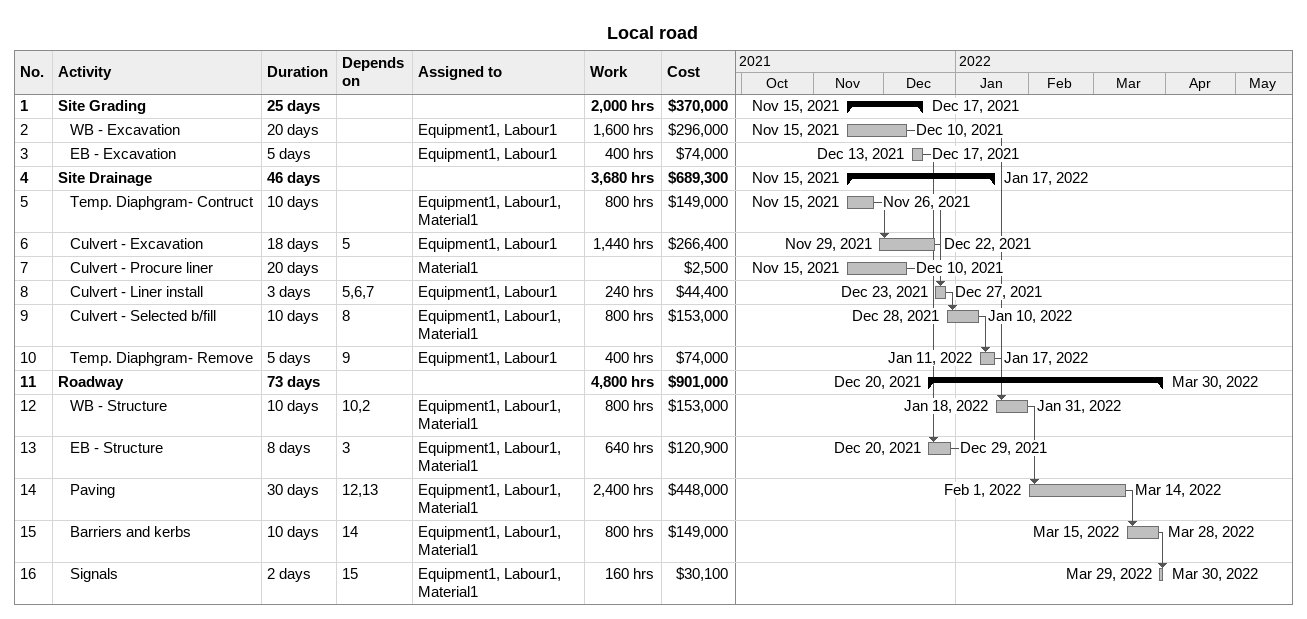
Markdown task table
Local road

| ID | Level | Task | Duration | Start | Finish | Predecessors | Resources | Work (h) | Cost ($) |
|---|---|---|---|---|---|---|---|---|---|
| 1 | 1 | **Site Grading** | 25d | 2021-11-15 | 2021-12-17 |  |  | 2000 | 370000 |
| 2 | 2 | WB - Excavation | 20d | 2021-11-15 | 2021-12-10 |  | Equipment1, Labour1 | 1600 | 296000 |
| 3 | 2 | EB - Excavation | 5d | 2021-12-13 | 2021-12-17 |  | Equipment1, Labour1 | 400 | 74000 |
| 4 | 1 | **Site Drainage** | 46d | 2021-11-15 | 2022-01-17 |  |  | 3680 | 689300 |
| 5 | 2 | Temp. Diaphgram- Contruct | 10d | 2021-11-15 | 2021-11-26 |  | Equipment1, Labour1, Material1 | 800 | 149000 |
| 6 | 2 | Culvert - Excavation | 18d | 2021-11-29 | 2021-12-22 | 5 | Equipment1, Labour1 | 1440 | 266400 |
| 7 | 2 | Culvert - Procure liner | 20d | 2021-11-15 | 2021-12-10 |  | Material1 |  | 2500 |
| 8 | 2 | Culvert - Liner install | 3d | 2021-12-23 | 2021-12-27 | 5, 6, 7 | Equipment1, Labour1 | 240 | 44400 |
| 9 | 2 | Culvert - Selected b/fill | 10d | 2021-12-28 | 2022-01-10 | 8 | Equipment1, Labour1, Material1 | 800 | 153000 |
| 10 | 2 | Temp. Diaphgram- Remove | 5d | 2022-01-11 | 2022-01-17 | 9 | Equipment1, Labour1 | 400 | 74000 |
| 11 | 1 | **Roadway** | 73d | 2021-12-20 | 2022-03-30 |  |  | 4800 | 901000 |
| 12 | 2 | WB - Structure | 10d | 2022-01-18 | 2022-01-31 | 10, 2 | Equipment1, Labour1, Material1 | 800 | 153000 |
| 13 | 2 | EB - Structure | 8d | 2021-12-20 | 2021-12-29 | 3 | Equipment1, Labour1, Material1 | 640 | 120900 |
| 14 | 2 | Paving | 30d | 2022-02-01 | 2022-03-14 | 12, 13 | Equipment1, Labour1, Material1 | 2400 | 448000 |
| 15 | 2 | Barriers and kerbs | 10d | 2022-03-15 | 2022-03-28 | 14 | Equipment1, Labour1, Material1 | 800 | 149000 |
| 16 | 2 | Signals | 2d | 2022-03-29 | 2022-03-30 | 15 | Equipment1, Labour1, Material1 | 160 | 30100 |
